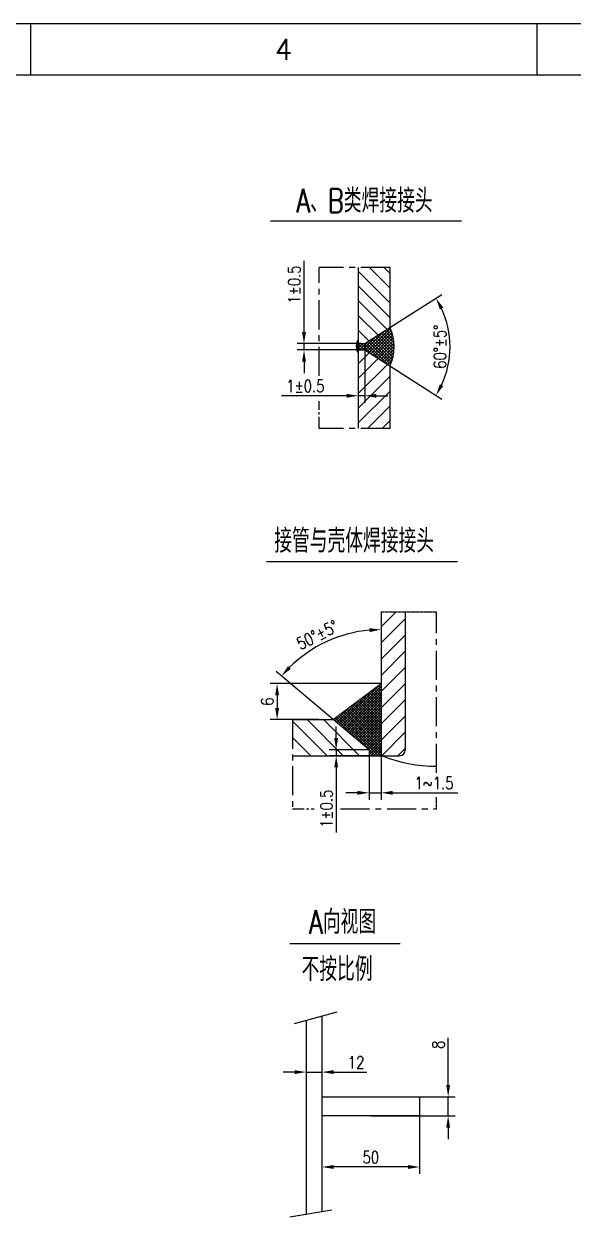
# Model space of a CAD drawing. Header units: millimetres. Extents: x 6795 to 13329, y 1691 to 10942.
# Drawn here: x 10048 to 11230, y 8377 to 10942 of the extents above; entities that cross this region are included whole.
import ezdxf
from ezdxf.enums import TextEntityAlignment as Align

# ---------------------------------------------------------------- set-up
doc = ezdxf.new("R2010")
doc.units = ezdxf.units.MM
doc.header["$LTSCALE"] = 10
doc.linetypes.add('CENTER', pattern=[2, 1.25, -0.25, 0.25, -0.25])
for name, color, linetype in [('1轮廓实线层', 7, 'Continuous'), ('2细线层', 4, 'Continuous'), ('3中心线层', 1, 'CENTER'), ('6文字层', 3, 'Continuous'), ('7标注层', 4, 'Continuous')]:
    doc.layers.add(name, color=color, linetype=linetype)
for name, color, linetype, lineweight in [('CAXA0', 7, 'Continuous', 70), ('CAXA5', 4, 'Continuous', 25), ('TEXT', 3, 'Continuous', 15), ('图层4', 4, 'Continuous', 13), ('尺寸线', 4, 'Continuous', 9)]:
    doc.layers.add(name, color=color, linetype=linetype, lineweight=lineweight)
doc.styles.add('PC_TEXTSTYLE', font='romans.shx', dxfattribs={"width": 0.8, "bigfont": 'hzfs.shx'})
doc.styles.add('TH_GBDIM', font='romans.shx', dxfattribs={"width": 0.8, "bigfont": 'gbcbig.shx'})
doc.dimstyles.new('TH_GBDIM', dxfattribs={"dimtxt": 26, "dimasz": 25, "dimexe": 15, "dimexo": 0, "dimgap": 8, "dimtad": 1, "dimdec": 1, "dimzin": 0, "dimdsep": 46, "dimtxsty": 'TH_GBDIM', "dimcen": 20, "dimclrd": 130, "dimclre": 130, "dimclrt": 3, "dimadec": 0, "dimazin": 0, "dimtfac": 0.714286, "dimtdec": 1, "dimtmove": 0, "dimatfit": 3, "dimfxl": 0, "dimtolj": 1, "dimtzin": 0, "dimlwd": -1, "dimlwe": -1, "dimarcsym": 0})

# ---------------------------------------------------------------- blocks, each defined once
blk = doc.blocks.new('*D23')
at = {"layer": '7标注层', "color": 130, "ltscale": 2}
for p, q in [((10790.57846281084, 9374.374323374892), (10790.57846281084, 9274.464023690041)), ((10816.43240620923, 9374.374323374892), (10816.43240620923, 9274.464023690041)), ((10765.57846281084, 9289.464023690041), (10740.57846281084, 9289.464023690041)), ((10790.57846281084, 9289.464023690041), (10816.43240620923, 9289.464023690041)), ((10841.43240620923, 9289.464023690041), (10981.44669192351, 9289.464023690041))]:
    blk.add_line(p, q, dxfattribs=at)
for points in [[(10765.57846281084, 9293.630690356707), (10765.57846281084, 9285.297357023375), (10790.57846281084, 9289.464023690041)], [(10841.43240620923, 9293.630690356707), (10841.43240620923, 9285.297357023375), (10816.43240620923, 9289.464023690041)]]:
    blk.add_solid(points, dxfattribs=at)
at = {"layer": 'Defpoints', "color": 0, "ltscale": 2}
for p in [(10790.57846281084, 9374.374323374892), (10816.43240620923, 9374.374323374892), (10816.43240620923, 9289.464023690041)]:
    blk.add_point(p, dxfattribs=at)
at = {"layer": '7标注层', "color": 3, "ltscale": 2, "insert": (10930.3609776378, 9310.464023690041), "char_height": 26, "attachment_point": 5, "style": 'TH_GBDIM'}
blk.add_mtext('\\A1;1~1.5', dxfattribs=at)
blk = doc.blocks.new('*D24')
at = {"layer": '7标注层', "color": 130, "ltscale": 2}
for p, q in [((10719.77474215499, 9407.075575663663), (10719.77474215499, 9432.075575663663)), ((10790.57846281083, 9382.075575663663), (10704.77474215499, 9382.075575663663)), ((10791.79326510771, 9369.148612925052), (10704.77474215499, 9369.148612925052)), ((10719.77474215499, 9382.075575663663), (10719.77474215499, 9369.148612925052)), ((10719.77474215499, 9344.148612925052), (10719.77474215499, 9204.134327210766))]:
    blk.add_line(p, q, dxfattribs=at)
for points in [[(10715.60807548833, 9407.075575663663), (10723.94140882166, 9407.075575663663), (10719.77474215499, 9382.075575663663)], [(10715.60807548833, 9344.148612925052), (10723.94140882166, 9344.148612925052), (10719.77474215499, 9369.148612925052)]]:
    blk.add_solid(points, dxfattribs=at)
at = {"layer": 'Defpoints', "color": 0, "ltscale": 2}
for p in [(10719.77474215499, 9369.148612925052), (10790.57846281083, 9382.075575663663), (10791.79326510771, 9369.148612925052)]:
    blk.add_point(p, dxfattribs=at)
at = {"layer": '7标注层', "color": 3, "ltscale": 2, "insert": (10698.77474215499, 9255.220041496481), "char_height": 26, "attachment_point": 5, "rotation": 90, "style": 'TH_GBDIM'}
blk.add_mtext('\\A1;1%%P0.5', dxfattribs=at)
blk = doc.blocks.new('*D25')
at = {"layer": '7标注层', "color": 130, "ltscale": 2}
blk.add_line((10713.5496379914, 9446.7104460361), (10590.54262894558, 9549.925581958649), dxfattribs=at)
blk.add_arc((10816.43240620923, 9360.381553170042), 279.8781618255819, 95.11962459245574, 134.880375407549, dxfattribs=at)
for points in [[(10791.27125977853, 9643.305666637432), (10791.64344553961, 9634.980648787381), (10816.43240620923, 9640.259714995624)], [(10622.01133170149, 9555.87989503564), (10615.87323443431, 9561.516224194149), (10602.03329559237, 9540.283767813351)]]:
    blk.add_solid(points, dxfattribs=at)
at = {"layer": 'Defpoints', "color": 0, "ltscale": 2}
for p in [(10816.43240620923, 9678.496022844662), (10736.16244463241, 9628.501896925085), (10713.5496379914, 9446.7104460361), (10790.57846281083, 9382.07558754011), (10816.43240620923, 9369.148615840917)]:
    blk.add_point(p, dxfattribs=at)
at = {"layer": '7标注层', "color": 3, "ltscale": 2, "insert": (10678.95860777024, 9628.82250227559), "char_height": 26, "attachment_point": 5, "rotation": 27.117863127289517, "style": 'TH_GBDIM'}
blk.add_mtext('\\A1;50°%%p5%%d', dxfattribs=at)
blk = doc.blocks.new('*D26')
at = {"layer": '7标注层', "color": 130, "ltscale": 2}
for p, q in [((10816.43240620923, 9524.272276231313), (10577.68722890375, 9524.272276231313)), ((10592.68722890375, 9499.272276231313), (10592.68722890375, 9471.710446036112)), ((10682.09137558311, 9446.710446036112), (10577.68722890375, 9446.710446036112))]:
    blk.add_line(p, q, dxfattribs=at)
for points in [[(10588.52056223708, 9499.272276231313), (10596.85389557042, 9499.272276231313), (10592.68722890375, 9524.272276231313)], [(10588.52056223708, 9471.710446036112), (10596.85389557042, 9471.710446036112), (10592.68722890375, 9446.710446036112)]]:
    blk.add_solid(points, dxfattribs=at)
at = {"layer": 'Defpoints', "color": 0, "ltscale": 2}
for p in [(10816.43240620923, 9524.272276231313), (10592.68722890375, 9446.710446036112), (10682.09137558311, 9446.710446036112)]:
    blk.add_point(p, dxfattribs=at)
at = {"layer": '7标注层', "color": 3, "ltscale": 2, "insert": (10571.68722890375, 9485.491361133714), "char_height": 26, "attachment_point": 5, "rotation": 90, "style": 'TH_GBDIM'}
blk.add_mtext('\\A1;6', dxfattribs=at)
blk = doc.blocks.new('CAXBLOCK6')
at = {"layer": 'CAXA0', "color": 0, "linetype": 'Continuous', "lineweight": 25}
for p, q in [((4370.10785843757, -5312.092500000001), (4372.566101039008, -5312.092500000001)), ((4375.042583079374, -5304.951798417596), (4375.042583079374, -5298.347798417597)), ((4375.042583079374, -5314.032298417596), (4375.042583079374, -5307.428298417597)), ((4375.042583079374, -5323.112798417596), (4375.042583079374, -5316.508798417597)), ((4375.042601039008, -5303.012000000001), (4378.63736946446, -5303.012000000001)), ((4375.042601039008, -5312.092500000001), (4378.63736946446, -5312.092500000001)), ((4376.958320462732, -5293.931500000001), (4378.637369464459, -5293.931500000001)), ((4369.100567045192, -5321.173000000001), (4372.566101039008, -5321.173000000001)), ((4369.544852116172, -5330.253500000001), (4372.566101039008, -5330.253500000001)), ((4371.475978093689, -5339.334000000001), (4372.566101039008, -5339.334000000001)), ((4375.042583079374, -5332.193298417596), (4375.042583079374, -5325.589298417597)), ((4375.042583079374, -5341.273798417596), (4375.042583079374, -5334.669798417597)), ((4375.042583079374, -5348.375997597447), (4375.042583079374, -5343.750298417597)), ((4375.042601039008, -5321.173000000001), (4378.63736946446, -5321.173000000001)), ((4375.042601039008, -5330.253500000001), (4378.637369464461, -5330.253500000001)), ((4375.042601039008, -5339.334000000001), (4378.637369464461, -5339.334)), ((4375.061710996179, -5348.414500000001), (4378.637369464461, -5348.414500000001))]:
    blk.add_line(p, q, dxfattribs=at)
blk = doc.blocks.new('*D27')
at = {"layer": '7标注层', "color": 130, "ltscale": 2}
for p, q in [((10767.37726578731, 10248.78357200337), (10767.37726578731, 10127.83506082543)), ((10781.18413696886, 10254.93100424759), (10781.18413696886, 10127.83506082543)), ((10742.37726578731, 10142.83506082543), (10602.36298007303, 10142.83506082543)), ((10781.18413696886, 10142.83506082543), (10767.37726578731, 10142.83506082543)), ((10806.18413696886, 10142.83506082543), (10831.18413696886, 10142.83506082543))]:
    blk.add_line(p, q, dxfattribs=at)
for points in [[(10742.37726578731, 10147.00172749209), (10742.37726578731, 10138.66839415876), (10767.37726578731, 10142.83506082543)], [(10806.18413696886, 10147.00172749209), (10806.18413696886, 10138.66839415876), (10781.18413696886, 10142.83506082543)]]:
    blk.add_solid(points, dxfattribs=at)
at = {"layer": 'Defpoints', "color": 0, "ltscale": 2}
for p in [(10767.37726578731, 10248.78357200337), (10781.18413696886, 10254.93100424759), (10781.18413696886, 10142.83506082543)]:
    blk.add_point(p, dxfattribs=at)
at = {"layer": '7标注层', "color": 3, "ltscale": 2, "insert": (10653.44869435874, 10163.83506082543), "char_height": 26, "attachment_point": 5, "style": 'TH_GBDIM'}
blk.add_mtext('\\A1;1%%p0.5', dxfattribs=at)
blk = doc.blocks.new('*D28')
at = {"layer": '7标注层', "color": 130, "ltscale": 2}
for p, q in [((10650.56300247522, 10279.93100839753), (10650.56300247522, 10433.08265891553)), ((10773.21969121067, 10254.93100839753), (10635.56300247522, 10254.93100839753)), ((10774.28071657645, 10241.44505435799), (10635.56300247522, 10241.44505435799)), ((10650.56300247522, 10241.44505435799), (10650.56300247522, 10254.93100839753)), ((10650.56300247522, 10216.44505435799), (10650.56300247522, 10191.44505435799))]:
    blk.add_line(p, q, dxfattribs=at)
for points in [[(10646.39633580856, 10279.93100839753), (10654.72966914189, 10279.93100839753), (10650.56300247522, 10254.93100839753)], [(10646.39633580856, 10216.44505435799), (10654.72966914189, 10216.44505435799), (10650.56300247522, 10241.44505435799)]]:
    blk.add_solid(points, dxfattribs=at)
at = {"layer": 'Defpoints', "color": 0, "ltscale": 2}
for p in [(10650.56300247522, 10241.44505435799), (10773.21969121067, 10254.93100839753), (10774.28071657645, 10241.44505435799)]:
    blk.add_point(p, dxfattribs=at)
at = {"layer": '7标注层', "color": 3, "ltscale": 2, "insert": (10629.56300247522, 10381.99694462982), "char_height": 26, "attachment_point": 5, "rotation": 90, "style": 'TH_GBDIM'}
blk.add_mtext('\\A1;1%%p0.5', dxfattribs=at)
blk = doc.blocks.new('*D29')
at = {"layer": '7标注层', "color": 130, "ltscale": 2}
for p, q in [((10835.34738239134, 10289.43679160257), (10947.09559626001, 10360.62825535665)), ((10835.34738239134, 10206.93927115294), (10947.09559626002, 10135.74780739887))]:
    blk.add_line(p, q, dxfattribs=at)
blk.add_arc((10770.59979839246, 10248.18803137776), 194.2691344497028, 334.8783450856317, 25.12165491436944, dxfattribs=at)
for points in [[(10942.84180776885, 10328.65537366485), (10950.14360464472, 10332.67136754284), (10934.44472457282, 10352.56876123145)], [(10950.14360464472, 10163.70469521267), (10942.84180776885, 10167.72068909066), (10934.44472457282, 10143.80730152407)]]:
    blk.add_solid(points, dxfattribs=at)
at = {"layer": 'Defpoints', "color": 0, "ltscale": 2}
for p in [(10835.34738239134, 10289.43679160257), (10781.18415216723, 10254.93100839753), (10781.18415216723, 10241.44505435799), (10961.40668201827, 10211.67461246302), (10835.34738239134, 10206.93927115294)]:
    blk.add_point(p, dxfattribs=at)
at = {"layer": '7标注层', "color": 3, "ltscale": 2, "insert": (10943.15202107746, 10248.18803137776), "char_height": 26, "attachment_point": 5, "rotation": 90, "style": 'TH_GBDIM'}
blk.add_mtext('\\A1;60%%d±5%%d', dxfattribs=at)
blk = doc.blocks.new('*D30')
at = {"layer": '7标注层', "color": 130, "ltscale": 2}
for p, q in [((10689.18581163223, 8599.395113453225), (10689.18581163223, 8470.172508014675)), ((10899.14785227006, 8594.925856826925), (10899.14785227006, 8470.172508014675)), ((10874.14785227006, 8485.172508014675), (10714.18581163223, 8485.172508014675))]:
    blk.add_line(p, q, dxfattribs=at)
for points in [[(10714.18581163223, 8489.339174681341), (10714.18581163223, 8481.00584134801), (10689.18581163223, 8485.172508014675)], [(10874.14785227006, 8489.339174681341), (10874.14785227006, 8481.00584134801), (10899.14785227006, 8485.172508014675)]]:
    blk.add_solid(points, dxfattribs=at)
at = {"layer": 'Defpoints', "color": 0, "ltscale": 2}
for p in [(10689.18581163223, 8599.395113453225), (10899.14785227006, 8594.925856826925), (10689.18581163223, 8485.172508014675)]:
    blk.add_point(p, dxfattribs=at)
at = {"layer": '7标注层', "color": 3, "ltscale": 2, "insert": (10794.16683195114, 8506.172508014675), "char_height": 26, "attachment_point": 5, "style": 'TH_GBDIM'}
blk.add_mtext('\\A1;50{}{}', dxfattribs=at)
blk = doc.blocks.new('*D31')
at = {"layer": '7标注层', "color": 130, "ltscale": 2}
for p, q in [((10655.43000235268, 8695.811007351142), (10655.43000235268, 8674.15927182915)), ((10689.18581163223, 8695.811007351142), (10689.18581163223, 8674.15927182915)), ((10630.43000235268, 8689.15927182915), (10605.43000235268, 8689.15927182915)), ((10655.43000235268, 8689.15927182915), (10689.18581163223, 8689.15927182915)), ((10714.18581163223, 8689.15927182915), (10785.89057353699, 8689.15927182915))]:
    blk.add_line(p, q, dxfattribs=at)
for points in [[(10630.43000235268, 8693.325938495816), (10630.43000235268, 8684.992605162484), (10655.43000235268, 8689.15927182915)], [(10714.18581163223, 8693.325938495816), (10714.18581163223, 8684.992605162484), (10689.18581163223, 8689.15927182915)]]:
    blk.add_solid(points, dxfattribs=at)
at = {"layer": 'Defpoints', "color": 0, "ltscale": 2}
for p in [(10655.43000235268, 8695.811007351142), (10689.18581163223, 8695.811007351142), (10655.43000235268, 8689.15927182915)]:
    blk.add_point(p, dxfattribs=at)
at = {"layer": '7标注层', "color": 3, "ltscale": 2, "insert": (10762.53819258461, 8710.15927182915), "char_height": 26, "attachment_point": 5, "style": 'TH_GBDIM'}
blk.add_mtext('\\A1;12', dxfattribs=at)
blk = doc.blocks.new('*D32')
at = {"layer": '7标注层', "color": 130, "ltscale": 2}
for p, q in [((10960.6411453268, 8661.321360297085), (10960.6411453268, 8762.754693630419)), ((10794.16683195114, 8636.321360297085), (10975.6411453268, 8636.321360297085)), ((10960.6411453268, 8594.925856826925), (10960.6411453268, 8636.321360297085)), ((10794.16683195114, 8594.925856826925), (10975.6411453268, 8594.925856826925)), ((10960.6411453268, 8569.925856826925), (10960.6411453268, 8544.925856826925))]:
    blk.add_line(p, q, dxfattribs=at)
for points in [[(10956.47447866013, 8661.321360297085), (10964.80781199347, 8661.321360297085), (10960.6411453268, 8636.321360297085)], [(10956.47447866013, 8569.925856826925), (10964.80781199347, 8569.925856826925), (10960.6411453268, 8594.925856826925)]]:
    blk.add_solid(points, dxfattribs=at)
at = {"layer": 'Defpoints', "color": 0, "ltscale": 2}
for p in [(10794.16683195114, 8636.321360297085), (10794.16683195114, 8594.925856826925), (10960.6411453268, 8594.925856826925)]:
    blk.add_point(p, dxfattribs=at)
at = {"layer": '7标注层', "color": 3, "ltscale": 2, "insert": (10939.6411453268, 8747.821360297086), "char_height": 26, "attachment_point": 5, "rotation": 90, "style": 'TH_GBDIM'}
blk.add_mtext('\\A1;8{}{}', dxfattribs=at)

msp = doc.modelspace()

# ---------------------------------------------------------------- linework, layer by layer
at = {"color": 0}
for p, q in [((10767.37726578731, 10418.82452913537), (10767.37726578731, 10241.44505020805)), ((10767.37728098568, 10418.82452913537), (10767.37728098568, 10241.44505435799)), ((10835.34736719297, 10418.82452913537), (10835.34736719297, 10289.43678745264)), ((10835.34738239134, 10418.82452913537), (10835.34738239134, 10289.43679160257)), ((10781.18415216723, 10254.93100839753), (10835.34738239134, 10289.43679160257)), ((10767.37726578731, 10241.44505020805), (10767.37726578731, 10073.39715031635)), ((10767.37728098568, 10254.93100839753), (10781.18415216723, 10254.93100839753)), ((10767.37728098568, 10241.44505435799), (10781.18415216723, 10241.44505435799)), ((10767.37728098568, 10241.44505435799), (10767.37728098568, 10073.39715446628)), ((10781.18415216723, 10241.44505435799), (10835.34738239134, 10206.93927115294)), ((10835.34736719297, 10206.93926700301), (10835.34736719297, 10072.36913547873)), ((10835.34738239134, 10206.93927115294), (10835.34738239134, 10072.36913962866)), ((10816.43239553042, 9678.4960199288), (10816.43239553042, 9369.148612925055)), ((10816.43240620923, 9678.496022844662), (10816.43240620923, 9369.148615840919)), ((10868.14028232722, 9678.4960199288), (10868.14028232722, 9381.251563502143)), ((10868.14029300603, 9678.496022844662), (10868.14029300603, 9381.267651808914)), ((10625.88914878632, 9446.71044312025), (10713.5496273126, 9446.71044312025)), ((10625.88915946512, 9446.710446036112), (10713.54963799141, 9446.710446036112)), ((10625.88914878632, 9369.148612925052), (10852.59905759448, 9369.148612925052)), ((10625.88915946512, 9369.148615840912), (10856.02125703803, 9369.148615840912))]:
    msp.add_line(p, q, dxfattribs=at)
for centre, radius, start, end in [((10747.42828149387, 10248.18803137775), 97.11451242066242, 334.8655696083171, 25.13443039168289), ((10935.8156242905, 9665.93000781359), 319.3952132979109, 248.3101417383633, 269.9883105851385), ((10856.02125703803, 9381.267651808914), 12.119035968, 270, 0)]:
    msp.add_arc(centre, radius, start, end, dxfattribs=at)
at = {"layer": '1轮廓实线层', "ltscale": 2}
msp.add_line((13219.20018406501, 10832.27035236427), (7070.200184065012, 10832.27035236427), dxfattribs=at)
at = {"layer": '1轮廓实线层'}
for p, q in [((10578.60043854047, 10519.00910063177), (10989.59388706676, 10519.00910063177)), ((10570.11349260626, 9786.413766650583), (10981.10694113255, 9786.413766650583)), ((10620.12587450935, 8965.818313511885), (10857.07930899945, 8965.818313511885)), ((10655.43000235268, 8800.363863498174), (10655.43000235268, 8383.334740430857)), ((10689.18581163223, 8809.797100172595), (10689.18581163223, 8388.993126733856)), ((10689.18581163223, 8636.321360297085), (10899.14785227006, 8636.321360297085)), ((10899.14785227006, 8636.321360297085), (10899.14785227006, 8594.925856826925)), ((10899.14785227006, 8594.925856826925), (10689.18581163223, 8594.925856826925))]:
    msp.add_line(p, q, dxfattribs=at)
at = {"layer": '2细线层', "ltscale": 2}
for p, q in [((13329.20018406501, 10942.27035236427), (6795.200184065012, 10942.27035236427)), ((10062.20018406501, 10942.27035236427), (10062.20018406501, 10832.27035236427)), ((11151.20018406501, 10942.27035236427), (11151.20018406501, 10832.27035236427))]:
    msp.add_line(p, q, dxfattribs=at)
at = {"layer": '2细线层'}
for p, q in [((10630.2760484775, 8793.334460107577), (10721.82367535122, 8818.91792113882)), ((10710.16113400677, 8392.509157881035), (10620.00316412154, 8377.396244495369))]:
    msp.add_line(p, q, dxfattribs=at)
at = {"layer": '3中心线层', "ltscale": 5}
for p, q in [((10835.34738239134, 10418.82452913537), (10683.44440666636, 10418.82452913537)), ((10683.44440666636, 10185.58572087081), (10683.44440666636, 10418.82452913537)), ((10835.34738239134, 10072.41188007322), (10683.44440666636, 10072.41188007322)), ((10935.75045293688, 9332.372410490221), (10935.75046167008, 9678.496022844662)), ((10625.88914878632, 9446.71044312025), (10625.88914878632, 9255.262413988134)), ((10729.16041528623, 9255.262413988134), (10935.75045099128, 9255.262413988134))]:
    msp.add_line(p, q, dxfattribs=at)
at = {"layer": '3中心线层', "ltscale": 2}
for p, q in [((10683.44440666636, 10072.41188007322), (10683.44440666636, 10131.31776335767)), ((10625.88914878632, 9255.262413988134), (10672.17460663713, 9255.262413988134))]:
    msp.add_line(p, q, dxfattribs=at)
at = {"layer": '3中心线层', "ltscale": 0.2}
for p, q in [((10816.43239553042, 9678.4960199288), (10935.75045099128, 9678.4960199288)), ((10935.75045099128, 9255.262413988134), (10935.75045161212, 9279.868082081786))]:
    msp.add_line(p, q, dxfattribs=at)
at = {"layer": 'CAXA5'}
msp.add_arc((10789.90832127782, 10249.19559078352), 27.04985625974123, 146.402451477574, 213.5974903456397, dxfattribs=at)
at = {"layer": 'TEXT'}
msp.add_line((10790.57846281083, 9382.075587540112), (10790.57846281083, 9369.148615840919), dxfattribs=at)
at = {"layer": '图层4', "color": 4}
for p, q in [((10791.29677565924, 10418.82452913537), (10835.34738239134, 10374.77392240327)), ((10767.37728098568, 10410.95732530184), (10835.34738239134, 10342.98722389618)), ((10767.37726578731, 10379.17062264482), (10835.34736719297, 10311.20052123917)), ((10767.37728098568, 10379.17062679475), (10835.34738239134, 10311.2005253891)), ((10767.37726578731, 10347.38392413774), (10829.22486594148, 10285.53632398356)), ((10767.37728098568, 10347.38392828767), (10829.22488113986, 10285.5363281335)), ((10767.37726578731, 10315.59722563065), (10809.80804598691, 10273.16644543105)), ((10767.37728098568, 10315.59722978059), (10809.80806118528, 10273.16644958098)), ((10767.37726578731, 10179.7464311505), (10810.43868335125, 10222.80784871443)), ((10767.37726578731, 10147.95973264341), (10829.85550330581, 10210.43797016191)), ((10767.37728098568, 10179.74643530043), (10810.43869854961, 10222.80785286436)), ((10767.37728098568, 10147.95973679334), (10829.85551850418, 10210.43797431185)), ((10767.37726578731, 10116.17303413632), (10835.34736719297, 10184.14313554198)), ((10767.37728098568, 10116.17303828626), (10835.34738239134, 10184.14313969191)), ((10767.37726578731, 10084.38633562923), (10835.34736719297, 10152.35643703489)), ((10767.37728098568, 10084.38633977917), (10835.34738239134, 10152.35644118482)), ((10787.18950458846, 10072.41187592329), (10835.34736719297, 10120.56973852781)), ((10787.18951978683, 10072.41188007322), (10835.34738239134, 10120.56974267773)), ((10818.97620309553, 10072.41187592329), (10835.34736719297, 10088.78304002072)), ((10818.9762182939, 10072.41188007322), (10835.34738239134, 10088.78304417065)), ((10816.43239553042, 9646.418246028297), (10848.51016943093, 9678.496019928805)), ((10816.43240620923, 9646.418248944154), (10848.51018010974, 9678.496022844669)), ((10816.43239553041, 9611.591991009707), (10868.14028232722, 9663.299877806505)), ((10816.43240620923, 9611.59199392557), (10868.14029300603, 9663.299880722367)), ((10816.43239553042, 9576.765735991119), (10868.14028232722, 9628.473622787918)), ((10816.43240620923, 9576.765738906983), (10868.14029300602, 9628.473625703784)), ((10816.43239553042, 9541.93948097253), (10868.14028232722, 9593.647367769332)), ((10816.43240620923, 9541.939483888389), (10868.14029300603, 9593.647370685187)), ((10816.43239553042, 9507.113225953939), (10868.14028232722, 9558.82111275074)), ((10816.43240620923, 9507.113228869803), (10868.14029300603, 9558.8211156666)), ((10816.43239553042, 9472.28697093535), (10868.14028232722, 9523.994857732152)), ((10816.43240620923, 9472.286973851214), (10868.14029300602, 9523.994860648016)), ((10816.43239553041, 9437.460715916764), (10868.14028232722, 9489.168602713566)), ((10816.43240620923, 9437.46071883262), (10868.14029300602, 9489.168605629422)), ((10700.22772764483, 9369.148612925052), (10625.88914878632, 9443.487191783559)), ((10700.22773832364, 9369.148615840912), (10625.88915946512, 9443.48719469942)), ((10735.05398266342, 9369.148612925052), (10657.49215246822, 9446.71044312025)), ((10735.05399334223, 9369.148615840912), (10657.49216314703, 9446.710446036112)), ((10769.88023768201, 9369.148612925052), (10692.31840748681, 9446.71044312025)), ((10769.88024836081, 9369.148615840912), (10692.31841816561, 9446.710446036112)), ((10816.43239553041, 9402.63446089818), (10868.14028232722, 9454.342347694977)), ((10816.43240620923, 9402.63446381404), (10868.14029300602, 9454.342350610841)), ((10817.77280257589, 9369.148612925052), (10868.14028232722, 9419.516092676386)), ((10817.77281325469, 9369.148615840912), (10868.14029300602, 9419.51609559225)), ((10665.40147262624, 9369.148612925052), (10625.88914878632, 9408.660936764965)), ((10665.40148330505, 9369.148615840912), (10625.88915946512, 9408.66093968083)), ((10852.59905759448, 9369.148612925052), (10868.14028232722, 9384.6898376578)), ((10852.59906827328, 9369.148615840912), (10868.14029300603, 9384.689840573654))]:
    msp.add_line(p, q, dxfattribs=at)
at = {"layer": '图层4'}
for p, q in [((10823.08347416633, 10418.82452913537), (10835.34738239134, 10406.56062091035)), ((10767.37726578731, 10283.81052712356), (10789.45791415111, 10261.72987875975)), ((10767.37728098568, 10283.81053127349), (10789.45792934948, 10261.72988290968)), ((10767.37726578731, 10211.53312965758), (10790.20745919636, 10234.36332306664)), ((10767.37728098568, 10211.53313380752), (10790.20747439473, 10234.36332721657))]:
    msp.add_line(p, q, dxfattribs=at)
at = {"layer": '尺寸线', "color": 0}
msp.add_line((10781.18413696886, 10254.93100424759), (10835.34736719297, 10289.43678745264), dxfattribs=at)
at = {"layer": '尺寸线'}
for p, q in [((10786.43298371702, 10238.1011660432), (10836.1076543516, 10287.77583667778)), ((10786.4329989154, 10238.10117019313), (10836.10766954997, 10287.77584082772)), ((10838.89557816239, 10280.82174265972), (10832.25230527356, 10287.46501554854)), ((10838.89559336076, 10280.82174680965), (10832.25232047193, 10287.46501969847)), ((10776.69592199519, 10241.44505020908), (10805.97609555837, 10270.72522377225)), ((10776.69593719357, 10241.44505435901), (10805.97611075674, 10270.72522792218)), ((10782.43775327369, 10240.64640854373), (10823.99741549319, 10282.20607076323)), ((10782.43776847206, 10240.64641269366), (10823.99743069157, 10282.20607491317)), ((10790.42821416036, 10235.55592354268), (10838.0287087008, 10283.15641808314)), ((10790.42822935873, 10235.55592769261), (10838.02872389918, 10283.15642223307)), ((10838.85942752231, 10215.45316386129), (10792.30000084025, 10262.01259054335)), ((10838.85944272068, 10215.45316801122), (10792.30001603862, 10262.01259469328)), ((10794.42344460369, 10233.01068104217), (10839.74571798895, 10278.33295442743)), ((10794.42345980206, 10233.0106851921), (10839.74573318732, 10278.33295857736)), ((10840.47557850604, 10220.37748582141), (10796.29523128358, 10264.55783304387)), ((10840.47559370441, 10220.37748997134), (10796.29524648195, 10264.5578371938)), ((10798.41867504702, 10230.46543854165), (10841.24269347893, 10273.28945697356)), ((10798.41869024539, 10230.46544269159), (10841.2427086773, 10273.2894611235)), ((10841.86277685055, 10225.53076042075), (10800.29046172691, 10267.10307554439)), ((10841.86279204892, 10225.53076457068), (10800.29047692528, 10267.10307969433)), ((10802.41390549035, 10227.92019604113), (10842.4992619515, 10268.00555250228)), ((10802.41392068872, 10227.92020019106), (10842.49927714988, 10268.00555665222)), ((10842.99809941159, 10230.93591080356), (10804.28569217025, 10269.64831804491)), ((10842.99811460997, 10230.93591495349), (10804.28570736862, 10269.64832219484)), ((10806.40913593368, 10225.3749535406), (10843.48910267352, 10262.45492028044)), ((10806.40915113205, 10225.37495769054), (10843.48911787189, 10262.45492443038)), ((10843.85167724405, 10236.62280591495), (10808.28092261358, 10272.19356054543)), ((10843.85169244241, 10236.62281006489), (10808.28093781195, 10272.19356469536)), ((10844.38367411438, 10242.63128198847), (10812.27615305691, 10274.73880304594)), ((10844.38368931276, 10242.6312861384), (10812.27616825528, 10274.73880719588)), ((10844.53924756709, 10249.01618147962), (10816.27138350023, 10277.28404554647)), ((10844.53926276546, 10249.01618562955), (10816.27139869861, 10277.2840496964)), ((10844.23955373461, 10255.85634825594), (10820.26661394357, 10279.82928804698)), ((10844.23956893298, 10255.85635240587), (10820.26662914194, 10279.82929219691)), ((10843.36416063927, 10263.27221429513), (10824.2618443869, 10282.3745305475)), ((10843.36417583764, 10263.27221844506), (10824.26185958527, 10282.37453469744)), ((10841.71196973659, 10271.46487814165), (10828.25707483023, 10284.91977304802)), ((10841.71198493496, 10271.46488229159), (10828.2570900286, 10284.91977719796)), ((10767.37726578874, 10251.74781283417), (10770.5604572032, 10254.93100424862)), ((10767.37726578874, 10245.20733989032), (10777.10093014705, 10254.93100424862)), ((10767.37726578731, 10254.93100424759), (10781.18413696886, 10254.93100424759)), ((10780.16517645527, 10241.44505020908), (10767.37726578874, 10254.23296087561)), ((10773.62470351142, 10241.44505020908), (10767.37726578874, 10247.69248793176)), ((10767.37726578731, 10241.44505020805), (10781.18413696886, 10241.44505020805)), ((10767.37728098711, 10251.74781698411), (10770.56047240156, 10254.93100839855)), ((10767.37728098711, 10245.20734404025), (10777.10094534541, 10254.93100839855)), ((10780.16519165364, 10241.44505435901), (10767.37728098711, 10254.23296502555)), ((10773.62471870979, 10241.44505435901), (10767.37728098711, 10247.69249208169)), ((10770.15544905134, 10241.44505020908), (10787.95477562355, 10259.24437678128)), ((10770.15546424971, 10241.44505435901), (10787.95479082192, 10259.24438093122)), ((10796.39785971759, 10231.75283989061), (10773.21969535957, 10254.93100424862)), ((10796.39787491596, 10231.75284404054), (10773.21971055794, 10254.93100839855)), ((10814.41917965241, 10220.27199289963), (10779.76016830342, 10254.93100424862)), ((10814.41919485078, 10220.27199704957), (10779.7601835018, 10254.93100839855)), ((10781.18413696886, 10241.44505020805), (10835.34736719297, 10206.93926700301)), ((10832.44049958724, 10208.79114590866), (10784.30953995358, 10256.92210554231)), ((10832.44051478561, 10208.79115005859), (10784.30955515196, 10256.92210969225)), ((10837.03221076634, 10210.7399076734), (10788.30477039692, 10259.46734804283)), ((10837.03222596471, 10210.73991182334), (10788.30478559529, 10259.46735219277)), ((10810.40436637701, 10222.82971104009), (10844.17752447667, 10256.60286913975)), ((10810.40438157538, 10222.82971519002), (10844.17753967504, 10256.60287328968)), ((10814.39959682034, 10220.28446853957), (10844.51752970761, 10250.40240142684)), ((10814.39961201871, 10220.2844726895), (10844.51754490598, 10250.40240557676)), ((10818.39482726368, 10217.73922603905), (10844.44302395128, 10243.78742272665)), ((10818.39484246204, 10217.73923018898), (10844.44303914965, 10243.78742687658)), ((10822.39005770701, 10215.19398353853), (10843.85613883299, 10236.66006466452)), ((10822.39007290538, 10215.19398768847), (10843.85615403136, 10236.66006881445)), ((10826.38528815034, 10212.64874103801), (10842.60085996444, 10228.86431285212)), ((10826.38530334871, 10212.64874518794), (10842.60087516282, 10228.86431700205)), ((10830.38051859367, 10210.10349853749), (10840.39875492604, 10220.12173486987)), ((10830.38053379204, 10210.10350268742), (10840.39877012442, 10220.1217390198)), ((10834.37574903701, 10207.55825603697), (10836.64572200419, 10209.82822900416)), ((10834.37576423538, 10207.55826018691), (10836.64573720257, 10209.8282331541)), ((10713.5496273126, 9446.71044312025), (10816.43239553042, 9524.272273315451)), ((10713.54963799141, 9446.710446036112), (10816.43240620923, 9524.272276231313)), ((10727.17958919715, 9435.273547129957), (10815.40002978908, 9523.493987721886)), ((10727.17959987595, 9435.273550045822), (10815.40004046788, 9523.49399063775)), ((10730.33568565763, 9432.625267754007), (10816.43239553042, 9518.721977626807)), ((10730.33569633644, 9432.625270669869), (10816.43240620923, 9518.721980542668)), ((10816.43239553042, 9508.336481842442), (10807.34640262786, 9517.422474744995)), ((10816.43240620923, 9508.336484758303), (10807.34641330668, 9517.422477660857)), ((10816.43239553042, 9514.14085767887), (10810.65584086586, 9519.917412343428)), ((10816.43240620923, 9514.140860594734), (10810.65585154467, 9519.917415259291)), ((10816.43239553042, 9519.9452335153), (10813.96527910386, 9522.412349941862)), ((10816.43240620923, 9519.945236431164), (10813.96528978268, 9522.412352857718)), ((10724.02349273666, 9437.92182650591), (10791.81598036345, 9505.714314132694)), ((10724.02350341547, 9437.921829421772), (10791.81599104226, 9505.714317048558)), ((10733.4917821181, 9429.976988378055), (10816.43239553042, 9512.91760179037)), ((10733.49179279692, 9429.97699129392), (10816.43240620923, 9512.917604706232)), ((10736.64787857859, 9427.328709002108), (10816.43239553042, 9507.113225953939)), ((10736.64788925739, 9427.328711917973), (10816.43240620923, 9507.113228869803)), ((10739.80397503908, 9424.680429626158), (10816.43239553042, 9501.308850117508)), ((10739.80398571788, 9424.68043254202), (10816.43240620923, 9501.30885303337)), ((10742.96007149955, 9422.032150250208), (10816.43239553042, 9495.504474281079)), ((10742.96008217836, 9422.032153166068), (10816.43240620923, 9495.50447719694)), ((10816.43239553042, 9450.292723478127), (10774.25202024786, 9492.473098760687)), ((10816.43240620923, 9450.292726393986), (10774.25203092667, 9492.473101676549)), ((10816.43239553042, 9456.097099314558), (10777.56145848586, 9494.968036359114)), ((10816.43240620923, 9456.097102230415), (10777.56146916467, 9494.968039274976)), ((10816.43239553042, 9461.901475150988), (10780.87089672386, 9497.462973957547)), ((10816.43240620923, 9461.901478066851), (10780.87090740267, 9497.46297687341)), ((10816.43239553042, 9467.705850987419), (10784.18033496186, 9499.95791155598)), ((10816.43240620923, 9467.70585390328), (10784.18034564067, 9499.957914471845)), ((10816.43239553042, 9473.510226823848), (10787.48977319986, 9502.452849154408)), ((10816.43240620923, 9473.51022973971), (10787.48978387867, 9502.452852070272)), ((10816.43239553042, 9479.31460266028), (10790.79921143786, 9504.947786752842)), ((10816.43240620923, 9479.31460557614), (10790.79922211668, 9504.947789668702)), ((10816.43239553042, 9485.11897849671), (10794.10864967586, 9507.442724351273)), ((10816.43240620923, 9485.11898141257), (10794.10866035467, 9507.442727267131)), ((10816.43239553042, 9490.923354333145), (10797.41808791387, 9509.937661949702)), ((10816.43240620923, 9490.923357249007), (10797.41809859268, 9509.937664865563)), ((10816.43239553042, 9496.727730169576), (10800.72752615186, 9512.432599548134)), ((10816.43240620923, 9496.727733085436), (10800.72753683067, 9512.432602463996)), ((10816.43239553042, 9502.532106006005), (10804.03696438986, 9514.927537146563)), ((10816.43240620923, 9502.532108921869), (10804.03697506867, 9514.927540062425)), ((10717.7112998157, 9443.218385257813), (10744.64788151221, 9470.154966954313)), ((10717.71131049451, 9443.21838817367), (10744.64789219101, 9470.154969870177)), ((10720.86739627619, 9440.570105881854), (10768.23193093782, 9487.934640543504)), ((10720.86740695499, 9440.570108797718), (10768.23194161664, 9487.934643459368)), ((10816.43239553042, 9386.44458927738), (10737.84819962985, 9465.028785177952)), ((10816.43240620923, 9386.44459219324), (10737.84821030866, 9465.028788093809)), ((10816.43239553042, 9392.24896511381), (10741.15763786785, 9467.52372277638)), ((10816.43240620923, 9392.24896802967), (10741.15764854666, 9467.523725692243)), ((10816.43239553042, 9398.053340950239), (10744.46707610586, 9470.018660374806)), ((10816.43240620923, 9398.0533438661), (10744.46708678466, 9470.01866329067)), ((10746.11616796004, 9419.383870874262), (10816.43239553042, 9489.70009844465)), ((10746.11617863884, 9419.383873790124), (10816.43240620923, 9489.700101360511)), ((10816.43239553042, 9403.857716786675), (10747.77651434385, 9472.51359797324)), ((10816.43240620923, 9403.857719702535), (10747.77652502267, 9472.513600889102)), ((10749.27226442052, 9416.735591498309), (10816.43239553041, 9483.895722608213)), ((10749.27227509932, 9416.735594414167), (10816.43240620923, 9483.895725524075)), ((10816.43239553042, 9409.662092623104), (10751.08595258185, 9475.008535571673)), ((10816.43240620923, 9409.662095538968), (10751.08596326066, 9475.008538487535)), ((10752.428360881, 9414.08731212236), (10816.43239553042, 9478.091346771782)), ((10752.42837155981, 9414.087315038221), (10816.43240620923, 9478.091349687646)), ((10816.43239553042, 9415.466468459534), (10754.39539081986, 9477.5034731701)), ((10816.43240620923, 9415.466471375397), (10754.39540149866, 9477.503476085963)), ((10755.58445734148, 9411.439032746408), (10816.43239553042, 9472.286970935347)), ((10755.58446802029, 9411.439035662272), (10816.43240620923, 9472.286973851209)), ((10816.43239553042, 9421.27084429597), (10757.70482905785, 9479.998410768534)), ((10816.43240620923, 9421.270847211836), (10757.70483973667, 9479.998413684396)), ((10758.74055380196, 9408.790753370462), (10816.43239553042, 9466.482595098914)), ((10758.74056448077, 9408.790756286318), (10816.43240620923, 9466.48259801478)), ((10816.43239553042, 9427.0752201324), (10761.01426729586, 9482.49334836696)), ((10816.43240620923, 9427.075223048265), (10761.01427797466, 9482.493351282825)), ((10816.43239553042, 9432.879595968829), (10764.32370553386, 9484.988285965395)), ((10816.43240620923, 9432.879598884694), (10764.32371621267, 9484.988288881257)), ((10816.43239553042, 9438.683971805262), (10767.63314377186, 9487.483223563828)), ((10816.43240620923, 9438.683974721123), (10767.63315445067, 9487.48322647969)), ((10816.43239553042, 9444.488347641696), (10770.94258200986, 9489.978161162253)), ((10816.43240620923, 9444.488350557553), (10770.94259268867, 9489.978164078117)), ((10713.5496273126, 9446.710443120242), (10790.57845213202, 9382.07558462425)), ((10713.54963799141, 9446.7104460361), (10790.57846281083, 9382.075587540112)), ((10714.55520335522, 9445.866664633759), (10721.06383208659, 9452.375293365121)), ((10714.55521403403, 9445.866667549619), (10721.06384276539, 9452.375296280985)), ((10725.89443133308, 9436.351922619706), (10714.68213196385, 9447.564221988927)), ((10725.89444201189, 9436.351925535568), (10714.68214264266, 9447.564224904789)), ((10761.96877894893, 9406.081950840293), (10717.99157020185, 9450.059159587367)), ((10761.96878962773, 9406.081953756157), (10717.99158088066, 9450.059162503223)), ((10804.70649270059, 9369.148612925052), (10721.30100843985, 9452.554097185794)), ((10804.7065033794, 9369.148615840912), (10721.30101911866, 9452.554100101654)), ((10810.51086853702, 9369.148612925052), (10724.61044667786, 9455.04903478422)), ((10810.51087921584, 9369.148615840912), (10724.61045735666, 9455.049037700082)), ((10816.31524437346, 9369.148612925052), (10727.91988491585, 9457.543972382658)), ((10816.31525505227, 9369.148615840912), (10727.91989559466, 9457.543975298515)), ((10816.43239553042, 9374.835837604516), (10731.22932315386, 9460.038909981085)), ((10816.43240620923, 9374.83584052038), (10731.22933383266, 9460.03891289695)), ((10816.43239553042, 9380.640213440947), (10734.53876139185, 9462.533847579512)), ((10816.43240620923, 9380.64021635681), (10734.53877207066, 9462.533850495376)), ((10761.89665026245, 9406.14247399451), (10816.43239553042, 9460.678219262485)), ((10761.89666094125, 9406.142476910374), (10816.43240620923, 9460.678222178349)), ((10765.05274672293, 9403.494194618557), (10816.43239553042, 9454.873843426056)), ((10765.05275740173, 9403.494197534423), (10816.43240620923, 9454.87384634192)), ((10768.20884318341, 9400.845915242615), (10816.43239553042, 9449.069467589627)), ((10768.20885386222, 9400.84591815847), (10816.43240620923, 9449.069470505488)), ((10771.36493964389, 9398.197635866658), (10816.43239553042, 9443.265091753197)), ((10771.3649503227, 9398.19763878252), (10816.43240620923, 9443.265094669057)), ((10774.52103610437, 9395.549356490712), (10816.43239553042, 9437.460715916764)), ((10774.52104678318, 9395.549359406574), (10816.43240620923, 9437.46071883262)), ((10777.67713256485, 9392.90107711476), (10816.43239553042, 9431.656340080335)), ((10777.67714324366, 9392.90108003062), (10816.43240620923, 9431.656342996192)), ((10780.83322902533, 9390.252797738809), (10816.43239553042, 9425.851964243899)), ((10780.83323970414, 9390.252800654673), (10816.43240620923, 9425.851967159762)), ((10783.98932548581, 9387.604518362863), (10816.43239553041, 9420.04758840747)), ((10783.98933616462, 9387.604521278725), (10816.43240620923, 9420.047591323331)), ((10787.1454219463, 9384.956238986912), (10816.43239553042, 9414.24321257104)), ((10787.1454326251, 9384.956241902775), (10816.43240620923, 9414.243215486902)), ((10790.30151840678, 9382.30795961096), (10816.43239553042, 9408.43883673461)), ((10790.30152908559, 9382.307962526816), (10816.43240620923, 9408.43883965047)), ((10790.57845213202, 9376.780517499777), (10816.43239553042, 9402.63446089818)), ((10790.57845213202, 9370.976141663341), (10816.43239553041, 9396.830085061742)), ((10790.57846281083, 9376.780520415641), (10816.43240620923, 9402.63446381404)), ((10790.57846281083, 9370.976144579206), (10816.43240620923, 9396.830087977603)), ((10794.55529923015, 9369.148612925052), (10816.43239553042, 9391.025709225312)), ((10794.55530990897, 9369.148615840912), (10816.43240620923, 9391.025712141174)), ((10790.57845213202, 9382.07558462425), (10790.57845213202, 9369.148612925055)), ((10798.90211686416, 9369.148612925052), (10790.57845213202, 9377.47227765719)), ((10793.09774102773, 9369.148612925052), (10790.57845213202, 9371.667901820761)), ((10798.90212754297, 9369.148615840912), (10790.57846281083, 9377.472280573047)), ((10793.09775170654, 9369.148615840912), (10790.57846281083, 9371.667904736618)), ((10800.35967506659, 9369.148612925052), (10816.43239553042, 9385.221333388876)), ((10800.3596857454, 9369.148615840912), (10816.43240620923, 9385.221336304738)), ((10806.16405090302, 9369.148612925052), (10816.43239553042, 9379.416957552447)), ((10806.16406158183, 9369.148615840912), (10816.43240620923, 9379.416960468308)), ((10811.96842673945, 9369.148612925052), (10816.43239553042, 9373.612581716014)), ((10811.96843741826, 9369.148615840912), (10816.43240620923, 9373.61258463188))]:
    msp.add_line(p, q, dxfattribs=at)
at = {"layer": '尺寸线', "color": 0, "linetype": 'Continuous', "lineweight": 9}
for p, q in [((10834.86955234908, 10072.41187592329), (10835.34736719297, 10072.88969076717)), ((10834.86956754745, 10072.41188007322), (10835.34738239134, 10072.88969491711))]:
    msp.add_line(p, q, dxfattribs=at)
at = {"layer": '尺寸线', "color": 0}
msp.add_arc((10747.4282662955, 10248.18802722783), 97.11451242066242, 334.8655696083171, 25.13443039168289, dxfattribs=at)

# ---------------------------------------------------------------- block references
at = {"layer": 'CAXA5', "xscale": 0.4724999999998545, "yscale": 0.4724999999998545, "zscale": 0.4725}
msp.add_blockref('CAXBLOCK6', (8698.471108715354, 12764.27737785446), dxfattribs=at)

# ---------------------------------------------------------------- texts
at = {"layer": '6文字层', "style": 'PC_TEXTSTYLE'}
msp.add_text('4', height=44, dxfattribs=at).set_placement((10606.70018406501, 10887.27035236427), align=Align.MIDDLE)
at = {"layer": '6文字层', "style": 'PC_TEXTSTYLE', "width": 0.75}
for s, p in [('A、B类焊接接头', (10634.19657112401, 10536.67461815355)), ('接管与壳体焊接接头', (10586.55237156475, 9805.528423957354)), ('A向视图', (10661.58026450917, 8986.407136421847)), ('不按比例', (10645.40829530329, 8884.846442519263))]:
    msp.add_text(s, height=50.93550000000001, dxfattribs=at).set_placement(p)

# ---------------------------------------------------------------- dimensions: what is measured, and where the dimension line sits
at = {"layer": '7标注层'}
for base, p1, p2, angle, text, picture, middle, dimtype in [((10650.56300247522, 10241.44505435799), (10773.21969121067, 10254.93100839753), (10774.28071657645, 10241.44505435799), 90, '1%%p0.5', '*D28', (10650.56300247522, 10381.99694462982), 160), ((10719.77474215499, 9369.148612925052), (10790.57846281083, 9382.075575663663), (10791.79326510771, 9369.148612925052), 90, '1%%P0.5', '*D24', (10719.77474215499, 9255.220041496481), 160), ((10960.6411453268, 8594.925856826925), (10794.16683195114, 8636.321360297085), (10794.16683195114, 8594.925856826925), 90, '8{}{}', '*D32', (10960.6411453268, 8747.821360297086), 160), ((10655.43000235268, 8689.15927182915), (10689.18581163223, 8695.811007351142), (10655.43000235268, 8695.811007351142), 180, '12', '*D31', (10762.53819258461, 8689.15927182915), 161)]:
    dim = msp.add_linear_dim(base=base, p1=p1, p2=p2, angle=angle, text=text, dimstyle='TH_GBDIM', dxfattribs=at)
    dim.commit()
    dim.dimension.update_dxf_attribs({"geometry": picture, "text_midpoint": middle, "dimtype": dimtype})
dim = msp.add_angular_dim_2l(base=(10961.40668201827, 10211.67461246302), line1=((10781.18415216723, 10241.44505435799), (10835.34738239134, 10206.93927115294)), line2=((10781.18415216723, 10254.93100839753), (10835.34738239134, 10289.43679160257)), text='60%%d±5%%d', dimstyle='TH_GBDIM', dxfattribs=at)
dim.commit()
dim.dimension.update_dxf_attribs({"geometry": '*D29', "text_midpoint": (10943.15202107746, 10248.18803137776)})
for base, p1, p2, text, picture, middle in [((10781.18413696886, 10142.83506082543), (10767.37726578731, 10248.78357200337), (10781.18413696886, 10254.93100424759), '1%%p0.5', '*D27', (10653.44869435874, 10142.83506082543)), ((10816.43240620923, 9289.464023690041), (10790.57846281084, 9374.374323374892), (10816.43240620923, 9374.374323374892), '1~1.5', '*D23', (10930.3609776378, 9289.464023690041))]:
    dim = msp.add_linear_dim(base=base, p1=p1, p2=p2, text=text, dimstyle='TH_GBDIM', dxfattribs=at)
    dim.commit()
    dim.dimension.update_dxf_attribs({"geometry": picture, "text_midpoint": middle, "dimtype": 160})
dim = msp.add_angular_dim_2l(base=(10736.16244463241, 9628.501896925085), line1=((10713.54963799141, 9446.7104460361), (10790.57846281083, 9382.075587540112)), line2=((10816.43240620923, 9678.496022844662), (10816.43240620923, 9369.148615840919)), text='<>%%p5%%d', dimstyle='TH_GBDIM', dxfattribs=at)
dim.commit()
dim.dimension.update_dxf_attribs({"geometry": '*D25', "text_midpoint": (10688.85766319949, 9609.492914638895), "dimtype": 162})
dim = msp.add_linear_dim(base=(10592.68722890375, 9446.710446036112), p1=(10816.43240620923, 9524.272276231313), p2=(10682.09137558311, 9446.710446036112), angle=90, text='6', dimstyle='TH_GBDIM', dxfattribs=at)
dim.commit()
dim.dimension.update_dxf_attribs({"geometry": '*D26', "text_midpoint": (10571.68722890375, 9485.491361133714)})
dim = msp.add_linear_dim(base=(10689.18581163223, 8485.172508014675), p1=(10899.14785227006, 8594.925856826925), p2=(10689.18581163223, 8599.395113453225), text='50{}{}', dimstyle='TH_GBDIM', dxfattribs=at)
dim.commit()
dim.dimension.update_dxf_attribs({"geometry": '*D30', "text_midpoint": (10794.16683195114, 8506.172508014675)})

doc.saveas('drawing.dxf')
